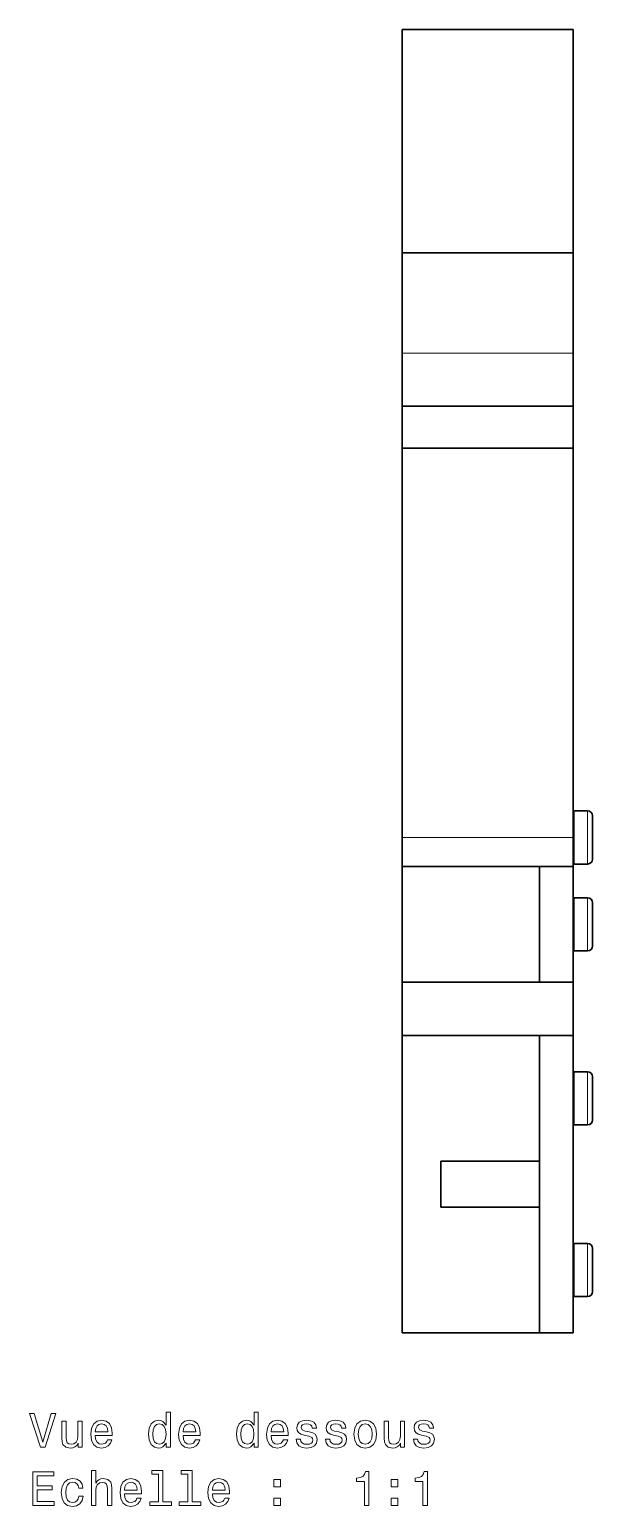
# Model space of a CAD drawing. Extents: x 155 to 1136, y 87 to 920.
# Drawn here: x 397.8 to 456.2, y 655.6 to 808.6 of the extents above; entities that cross this region are included whole.
import ezdxf

# ---------------------------------------------------------------- set-up
doc = ezdxf.new("R2010")
doc.units = 0

msp = doc.modelspace()

# ---------------------------------------------------------------- linework, layer by layer
at = {"color": 7, "lineweight": 35, "ltscale": 0.183327}
for p, q in [((436.46, 801.28), (436.46, 808.61)), ((454.16, 801.28), (454.16, 808.61))]:
    msp.add_line(p, q, dxfattribs=at)
at = {"color": 7, "lineweight": 35, "ltscale": 0.4425}
for p, q in [((454.16, 808.61), (436.46, 808.61)), ((454.16, 785.46), (436.46, 785.46)), ((454.16, 769.57), (436.46, 769.57)), ((454.16, 765.22), (436.46, 765.22))]:
    msp.add_line(p, q, dxfattribs=at)
at = {"color": 7, "lineweight": 35, "ltscale": 0.008858}
msp.add_line((454.16, 807.11), (454.16, 806.75), dxfattribs=at)
at = {"color": 7, "lineweight": 35, "ltscale": 0.163937}
msp.add_line((454.16, 800.25), (454.16, 806.81), dxfattribs=at)
at = {"color": 7, "lineweight": 35, "ltscale": 0.395404}
for p, q in [((436.46, 785.46), (436.46, 801.28)), ((454.16, 785.46), (454.16, 801.28))]:
    msp.add_line(p, q, dxfattribs=at)
at = {"color": 7, "lineweight": 35}
for p, q in [((454.16, 778.67), (454.16, 801.28)), ((436.46, 724.89), (436.46, 765.22)), ((454.16, 724.89), (454.16, 765.22)), ((454.16, 724.89), (454.16, 763.42)), ((454.16, 724.89), (454.16, 757.93)), ((436.46, 704.36), (436.46, 673.57))]:
    msp.add_line(p, q, dxfattribs=at)
at = {"color": 7, "lineweight": 35, "ltscale": 0.414789}
msp.add_line((454.16, 783.66), (454.16, 800.25), dxfattribs=at)
at = {"color": 7, "lineweight": 35, "ltscale": 0.048772}
msp.add_line((454.16, 787.41), (454.16, 785.46), dxfattribs=at)
at = {"color": 7, "lineweight": 35, "ltscale": 0.051294}
for p, q in [((436.46, 783.41), (436.46, 785.46)), ((454.16, 783.41), (454.16, 785.46))]:
    msp.add_line(p, q, dxfattribs=at)
at = {"color": 7, "lineweight": 35, "ltscale": 0.020132}
msp.add_line((454.16, 783.96), (454.16, 783.15), dxfattribs=at)
at = {"color": 7, "lineweight": 35, "ltscale": 0.041786}
msp.add_line((454.16, 781.99), (454.16, 783.66), dxfattribs=at)
at = {"color": 7, "lineweight": 35, "ltscale": 0.207903}
for p, q in [((436.46, 775.09), (436.46, 783.41)), ((454.16, 775.09), (454.16, 783.41))]:
    msp.add_line(p, q, dxfattribs=at)
at = {"color": 7, "lineweight": 35, "ltscale": 0.159724}
msp.add_line((454.16, 775.6), (454.16, 781.99), dxfattribs=at)
at = {"color": 7, "lineweight": 35, "ltscale": 0.008582}
msp.add_line((454.16, 778.32), (454.16, 778.67), dxfattribs=at)
at = {"color": 7, "lineweight": 35, "ltscale": 0.023354}
msp.add_line((454.16, 777.39), (454.16, 778.32), dxfattribs=at)
at = {"color": 7, "lineweight": 35, "ltscale": 0.009677}
msp.add_line((454.16, 777), (454.16, 777.39), dxfattribs=at)
at = {"color": 7, "lineweight": 35, "ltscale": 0.006898}
msp.add_line((454.16, 776.73), (454.16, 777), dxfattribs=at)
at = {"color": 7, "lineweight": 35, "ltscale": 0.022066}
msp.add_line((454.16, 775.84), (454.16, 776.73), dxfattribs=at)
at = {"color": 7, "lineweight": 35, "ltscale": 0.137933}
for p, q in [((436.46, 769.57), (436.46, 775.09)), ((454.16, 769.57), (454.16, 775.09))]:
    msp.add_line(p, q, dxfattribs=at)
at = {"color": 7, "lineweight": 13, "ltscale": 0.4425}
for p, q in [((454.16, 775.09), (436.46, 775.09)), ((454.16, 724.89), (436.46, 724.89))]:
    msp.add_line(p, q, dxfattribs=at)
at = {"color": 7, "lineweight": 35, "ltscale": 0.003084}
msp.add_line((454.16, 775.72), (454.16, 775.84), dxfattribs=at)
at = {"color": 7, "lineweight": 35, "ltscale": 0.06123}
msp.add_line((454.16, 773.27), (454.16, 775.72), dxfattribs=at)
at = {"color": 7, "lineweight": 35, "ltscale": 0.116969}
msp.add_line((454.16, 770.92), (454.16, 775.6), dxfattribs=at)
at = {"color": 7, "lineweight": 35, "ltscale": 0.013979}
msp.add_line((454.16, 772.71), (454.16, 773.27), dxfattribs=at)
at = {"color": 7, "lineweight": 35, "ltscale": 0.187549}
msp.add_line((454.16, 763.42), (454.16, 770.92), dxfattribs=at)
at = {"color": 7, "lineweight": 35, "ltscale": 0.310493}
msp.add_line((454.16, 757.93), (454.16, 770.35), dxfattribs=at)
at = {"color": 7, "lineweight": 35, "ltscale": 0.108899}
msp.add_line((436.46, 765.22), (436.46, 769.57), dxfattribs=at)
at = {"color": 7, "lineweight": 35, "ltscale": 0.1089}
msp.add_line((454.16, 765.22), (454.16, 769.57), dxfattribs=at)
at = {"color": 7, "lineweight": 35, "ltscale": 0.038953}
msp.add_line((454.16, 760.82), (454.16, 762.38), dxfattribs=at)
at = {"color": 7, "lineweight": 35, "ltscale": 0.054138}
msp.add_line((454.16, 758.65), (454.16, 760.82), dxfattribs=at)
at = {"color": 7, "lineweight": 35, "ltscale": 0.013316}
msp.add_line((454.16, 758.12), (454.16, 758.65), dxfattribs=at)
at = {"color": 7, "lineweight": 35, "ltscale": 0.004913}
msp.add_line((454.16, 757.92), (454.16, 758.12), dxfattribs=at)
at = {"color": 7, "lineweight": 35, "ltscale": 0.005421}
msp.add_line((454.16, 757.71), (454.16, 757.92), dxfattribs=at)
at = {"color": 7, "lineweight": 35, "ltscale": 0.069522}
msp.add_line((454.16, 735.59), (454.16, 738.37), dxfattribs=at)
at = {"color": 7, "lineweight": 35, "ltscale": 0.08748}
msp.add_line((454.16, 732.09), (454.16, 735.59), dxfattribs=at)
at = {"color": 7, "lineweight": 35, "ltscale": 0.179865}
msp.add_line((454.16, 724.89), (454.16, 732.09), dxfattribs=at)
at = {"color": 7, "lineweight": 35, "ltscale": 0.061053}
msp.add_line((454.16, 724.89), (454.16, 727.34), dxfattribs=at)
at = {"color": 7, "lineweight": 13, "ltscale": 0.101711}
for p, q in [((454.26, 723.58), (454.26, 727.64)), ((455.66, 723.58), (455.66, 727.64)), ((454.26, 714.58), (454.26, 718.64)), ((455.66, 714.58), (455.66, 718.64)), ((454.26, 696.54), (454.26, 700.61)), ((455.66, 696.54), (455.66, 700.61)), ((454.26, 678.75), (454.26, 682.82)), ((455.66, 678.75), (455.66, 682.82))]:
    msp.add_line(p, q, dxfattribs=at)
at = {"color": 7, "lineweight": 35, "ltscale": 0.034999}
for p, q in [((454.26, 727.64), (455.66, 727.64)), ((454.26, 722.14), (455.66, 722.14)), ((454.26, 718.64), (455.66, 718.64)), ((454.26, 713.14), (455.66, 713.14)), ((454.26, 700.61), (455.66, 700.61)), ((454.26, 695.11), (455.66, 695.11)), ((454.26, 682.82), (455.66, 682.82)), ((454.26, 677.32), (455.66, 677.32))]:
    msp.add_line(p, q, dxfattribs=at)
at = {"color": 7, "lineweight": 35, "ltscale": 0.083218}
for p, q in [((456.16, 723.82), (456.16, 727.14)), ((456.16, 696.78), (456.16, 700.11)), ((456.16, 678.99), (456.16, 682.32))]:
    msp.add_line(p, q, dxfattribs=at)
at = {"color": 7, "lineweight": 35, "ltscale": 0.075}
for p, q in [((436.46, 724.89), (436.46, 721.89)), ((454.16, 724.89), (454.16, 721.89)), ((454.16, 724.89), (454.16, 721.89))]:
    msp.add_line(p, q, dxfattribs=at)
at = {"color": 7, "lineweight": 35, "ltscale": 0.14384}
msp.add_line((454.16, 718.9), (454.16, 724.65), dxfattribs=at)
at = {"color": 7, "lineweight": 35, "ltscale": 0.073007}
msp.add_line((454.16, 719.77), (454.16, 722.69), dxfattribs=at)
at = {"color": 7, "lineweight": 13, "ltscale": 0.035789}
for p, q in [((454.26, 722.14), (454.26, 723.58)), ((455.66, 722.14), (455.66, 723.58)), ((454.26, 713.14), (454.26, 714.58)), ((455.66, 713.14), (455.66, 714.58)), ((454.26, 695.11), (454.26, 696.54)), ((455.66, 695.11), (455.66, 696.54)), ((454.26, 677.32), (454.26, 678.75)), ((455.66, 677.32), (455.66, 678.75))]:
    msp.add_line(p, q, dxfattribs=at)
at = {"color": 7, "lineweight": 35, "ltscale": 0.029282}
for p, q in [((456.16, 722.64), (456.16, 723.82)), ((456.16, 695.61), (456.16, 696.78)), ((456.16, 677.82), (456.16, 678.99))]:
    msp.add_line(p, q, dxfattribs=at)
at = {"color": 7, "lineweight": 35, "ltscale": 0.3}
for p, q in [((436.46, 721.89), (436.46, 709.89)), ((450.66, 721.89), (450.66, 709.89)), ((450.66, 721.89), (450.66, 709.89)), ((454.16, 721.89), (454.16, 709.89))]:
    msp.add_line(p, q, dxfattribs=at)
at = {"color": 7, "lineweight": 35, "ltscale": 0.355}
for p, q in [((450.66, 721.89), (436.46, 721.89)), ((450.66, 709.89), (436.46, 709.89)), ((450.66, 704.36), (436.46, 704.36)), ((450.66, 673.57), (436.46, 673.57))]:
    msp.add_line(p, q, dxfattribs=at)
at = {"color": 7, "lineweight": 35, "ltscale": 0.0875}
for p, q in [((450.66, 721.89), (454.16, 721.89)), ((450.66, 709.89), (454.16, 709.89)), ((450.66, 704.36), (454.16, 704.36)), ((450.66, 673.57), (454.16, 673.57))]:
    msp.add_line(p, q, dxfattribs=at)
at = {"color": 7, "lineweight": 35, "ltscale": 0.092387}
msp.add_line((454.16, 722.24), (454.16, 718.55), dxfattribs=at)
at = {"color": 7, "lineweight": 35, "ltscale": 0.069304}
msp.add_line((454.16, 718.55), (454.16, 721.32), dxfattribs=at)
at = {"color": 7, "lineweight": 35, "ltscale": 0.030641}
msp.add_line((454.16, 718.55), (454.16, 719.77), dxfattribs=at)
at = {"color": 7, "lineweight": 35, "ltscale": 0.008772}
msp.add_line((454.16, 718.55), (454.16, 718.9), dxfattribs=at)
at = {"color": 7, "lineweight": 35, "ltscale": 0.098012}
for p, q in [((454.16, 714.62), (454.16, 718.54)), ((454.16, 696.59), (454.16, 700.51)), ((454.16, 678.8), (454.16, 682.72))]:
    msp.add_line(p, q, dxfattribs=at)
at = {"color": 7, "lineweight": 35, "ltscale": 0.083217}
msp.add_line((456.16, 714.82), (456.16, 718.14), dxfattribs=at)
at = {"color": 7, "lineweight": 35, "ltscale": 0.029283}
msp.add_line((456.16, 713.64), (456.16, 714.82), dxfattribs=at)
at = {"color": 7, "lineweight": 35, "ltscale": 0.034489}
for p, q in [((454.16, 713.24), (454.16, 714.62)), ((454.16, 677.42), (454.16, 678.8))]:
    msp.add_line(p, q, dxfattribs=at)
at = {"color": 7, "lineweight": 35, "ltscale": 0.318153}
msp.add_line((454.16, 713.24), (454.16, 700.51), dxfattribs=at)
at = {"color": 7, "lineweight": 35, "ltscale": 0.318124}
msp.add_line((454.16, 700.52), (454.16, 713.24), dxfattribs=at)
at = {"color": 7, "lineweight": 35, "ltscale": 0.053464}
msp.add_line((454.16, 711.11), (454.16, 713.24), dxfattribs=at)
at = {"color": 7, "lineweight": 35, "ltscale": 0.191283}
msp.add_line((454.16, 712.01), (454.16, 704.36), dxfattribs=at)
at = {"color": 7, "lineweight": 35, "ltscale": 0.013419}
msp.add_line((454.16, 710.57), (454.16, 711.11), dxfattribs=at)
at = {"color": 7, "lineweight": 35, "ltscale": 0.138286}
msp.add_line((436.46, 704.36), (436.46, 709.89), dxfattribs=at)
at = {"color": 7, "lineweight": 35, "ltscale": 0.325}
for p, q in [((450.66, 691.36), (450.66, 704.36)), ((450.66, 691.36), (450.66, 704.36)), ((454.16, 691.36), (454.16, 704.36)), ((450.66, 686.57), (450.66, 673.57)), ((450.66, 673.57), (450.66, 686.57)), ((454.16, 673.57), (454.16, 686.57))]:
    msp.add_line(p, q, dxfattribs=at)
at = {"color": 7, "lineweight": 35, "ltscale": 0.034488}
msp.add_line((454.16, 695.21), (454.16, 696.59), dxfattribs=at)
at = {"color": 7, "lineweight": 35, "ltscale": 0.228542}
msp.add_line((454.16, 695.21), (454.16, 686.07), dxfattribs=at)
at = {"color": 7, "lineweight": 35, "ltscale": 0.046249}
msp.add_line((454.16, 693.36), (454.16, 695.21), dxfattribs=at)
at = {"color": 7, "lineweight": 35, "ltscale": 0.0375}
for p, q in [((454.16, 693.36), (454.16, 691.86)), ((454.16, 684.57), (454.16, 686.07))]:
    msp.add_line(p, q, dxfattribs=at)
at = {"color": 7, "lineweight": 35, "ltscale": 0.119795}
for p, q in [((440.46, 686.57), (440.46, 691.36)), ((450.66, 686.57), (450.66, 691.36)), ((454.16, 686.57), (454.16, 691.36))]:
    msp.add_line(p, q, dxfattribs=at)
at = {"color": 7, "lineweight": 35, "ltscale": 0.255}
for p, q in [((450.66, 691.36), (440.46, 691.36)), ((450.66, 686.57), (440.46, 686.57))]:
    msp.add_line(p, q, dxfattribs=at)
at = {"color": 7, "lineweight": 13}
for points in [[(400.1, 665.22), (399.23, 662.24), (398.32, 665.22), (397.85, 665.22), (398.97, 661.71), (399.48, 661.71), (400.58, 665.22)], [(403.31, 664.42), (402.86, 664.42), (402.86, 662.86), (402.81, 662.5), (402.67, 662.23), (402.44, 662.07), (402.14, 662.02), (401.9, 662.06), (401.75, 662.18), (401.67, 662.39), (401.65, 662.68), (401.65, 664.42), (401.2, 664.42), (401.2, 662.64), (401.22, 662.28), (401.31, 661.99), (401.61, 661.71), (402.08, 661.62), (402.33, 661.65), (402.55, 661.74), (402.73, 661.9), (402.88, 662.13), (402.88, 661.71), (403.31, 661.71)], [(404.64, 662.94), (406.42, 662.94), (406.42, 663.15), (406.34, 663.73), (406.12, 664.16), (405.77, 664.42), (405.3, 664.52), (404.84, 664.42), (404.49, 664.14), (404.26, 663.68), (404.18, 663.07), (404.26, 662.45), (404.48, 662), (404.83, 661.71), (405.28, 661.62), (405.68, 661.68), (406, 661.86), (406.24, 662.13), (406.37, 662.49), (405.93, 662.49), (405.84, 662.29), (405.71, 662.14), (405.34, 662.02), (405.05, 662.07), (404.84, 662.25), (404.69, 662.54), (404.64, 662.92)], [(411.99, 662.13), (411.99, 661.71), (412.44, 661.71), (412.44, 665.34), (412, 665.34), (412, 664.01), (411.66, 664.39), (411.45, 664.48), (411.21, 664.52), (410.79, 664.42), (410.45, 664.14), (410.24, 663.68), (410.16, 663.07), (410.24, 662.46), (410.45, 662), (410.79, 661.71), (411.21, 661.62), (411.45, 661.65), (411.66, 661.74)], [(413.75, 662.94), (415.53, 662.94), (415.53, 663.15), (415.45, 663.73), (415.23, 664.16), (414.88, 664.42), (414.41, 664.52), (413.95, 664.42), (413.6, 664.14), (413.37, 663.68), (413.29, 663.07), (413.36, 662.45), (413.59, 662), (413.94, 661.71), (414.39, 661.62), (414.79, 661.68), (415.11, 661.86), (415.35, 662.13), (415.48, 662.49), (415.04, 662.49), (414.95, 662.29), (414.82, 662.14), (414.45, 662.02), (414.16, 662.07), (413.94, 662.25), (413.8, 662.54), (413.75, 662.92)], [(421.1, 662.13), (421.1, 661.71), (421.54, 661.71), (421.54, 665.34), (421.1, 665.34), (421.1, 664.01), (420.77, 664.39), (420.56, 664.48), (420.32, 664.52), (419.89, 664.42), (419.56, 664.14), (419.34, 663.68), (419.27, 663.07), (419.34, 662.46), (419.56, 662), (419.89, 661.71), (420.32, 661.62), (420.56, 661.65), (420.77, 661.74)], [(422.86, 662.94), (424.63, 662.94), (424.64, 663.15), (424.56, 663.73), (424.34, 664.16), (423.98, 664.42), (423.52, 664.52), (423.06, 664.42), (422.7, 664.14), (422.48, 663.68), (422.4, 663.07), (422.47, 662.45), (422.7, 662), (423.05, 661.71), (423.5, 661.62), (423.89, 661.68), (424.22, 661.86), (424.45, 662.13), (424.59, 662.49), (424.15, 662.49), (424.06, 662.29), (423.93, 662.14), (423.56, 662.02), (423.27, 662.07), (423.05, 662.25), (422.91, 662.54), (422.86, 662.92)], [(426.83, 663.29), (426.4, 663.39), (426.09, 663.51), (425.98, 663.75), (426.01, 663.91), (426.12, 664.03), (426.29, 664.11), (426.54, 664.14), (426.77, 664.11), (426.96, 664.02), (427.08, 663.88), (427.13, 663.7), (427.56, 663.7), (427.56, 663.71), (427.49, 664.04), (427.28, 664.3), (426.96, 664.46), (426.54, 664.52), (426.11, 664.46), (425.79, 664.29), (425.6, 664.04), (425.54, 663.73), (425.58, 663.43), (425.72, 663.22), (425.96, 663.07), (426.29, 662.96), (426.79, 662.84), (427.09, 662.71), (427.17, 662.61), (427.2, 662.46), (427.16, 662.27), (427.04, 662.13), (426.84, 662.04), (426.58, 662.01), (426.3, 662.04), (426.1, 662.15), (425.96, 662.32), (425.91, 662.56), (425.48, 662.56), (425.55, 662.15), (425.75, 661.86), (426.08, 661.68), (426.54, 661.62), (427.01, 661.68), (427.36, 661.86), (427.57, 662.14), (427.65, 662.51), (427.59, 662.83), (427.43, 663.05), (427.18, 663.19)], [(429.87, 663.29), (429.44, 663.39), (429.12, 663.51), (429.02, 663.75), (429.05, 663.91), (429.15, 664.03), (429.33, 664.11), (429.57, 664.14), (429.81, 664.11), (430, 664.02), (430.12, 663.88), (430.17, 663.7), (430.6, 663.7), (430.6, 663.71), (430.53, 664.04), (430.32, 664.3), (430, 664.46), (429.57, 664.52), (429.14, 664.46), (428.83, 664.29), (428.63, 664.04), (428.57, 663.73), (428.62, 663.43), (428.76, 663.22), (428.99, 663.07), (429.33, 662.96), (429.82, 662.84), (430.13, 662.71), (430.21, 662.61), (430.24, 662.46), (430.19, 662.27), (430.07, 662.13), (429.87, 662.04), (429.61, 662.01), (429.34, 662.04), (429.13, 662.15), (429, 662.32), (428.94, 662.56), (428.51, 662.56), (428.58, 662.15), (428.79, 661.86), (429.12, 661.68), (429.57, 661.62), (430.05, 661.68), (430.39, 661.86), (430.61, 662.14), (430.68, 662.51), (430.63, 662.83), (430.47, 663.05), (430.21, 663.19)], [(431.45, 663.07), (431.53, 662.45), (431.76, 662), (432.13, 661.71), (432.62, 661.62), (433.11, 661.71), (433.48, 661.99), (433.71, 662.45), (433.8, 663.07), (433.71, 663.68), (433.48, 664.14), (433.11, 664.42), (432.62, 664.52), (432.13, 664.42), (431.76, 664.14), (431.53, 663.68)], [(436.7, 664.42), (436.26, 664.42), (436.26, 662.86), (436.21, 662.5), (436.06, 662.23), (435.84, 662.07), (435.54, 662.02), (435.3, 662.06), (435.15, 662.18), (435.06, 662.39), (435.04, 662.68), (435.04, 664.42), (434.6, 664.42), (434.6, 662.64), (434.62, 662.28), (434.71, 661.99), (435, 661.71), (435.47, 661.62), (435.72, 661.65), (435.94, 661.74), (436.13, 661.9), (436.28, 662.13), (436.28, 661.71), (436.7, 661.71)], [(438.98, 663.29), (438.55, 663.39), (438.23, 663.51), (438.13, 663.75), (438.16, 663.91), (438.26, 664.03), (438.43, 664.11), (438.68, 664.14), (438.92, 664.11), (439.1, 664.02), (439.22, 663.88), (439.28, 663.7), (439.71, 663.7), (439.71, 663.71), (439.63, 664.04), (439.43, 664.3), (439.1, 664.46), (438.68, 664.52), (438.25, 664.46), (437.94, 664.29), (437.74, 664.04), (437.68, 663.73), (437.73, 663.43), (437.87, 663.22), (438.1, 663.07), (438.44, 662.96), (438.93, 662.84), (439.23, 662.71), (439.32, 662.61), (439.35, 662.46), (439.3, 662.27), (439.18, 662.13), (438.98, 662.04), (438.72, 662.01), (438.44, 662.04), (438.24, 662.15), (438.11, 662.32), (438.05, 662.56), (437.62, 662.56), (437.69, 662.15), (437.9, 661.86), (438.23, 661.68), (438.68, 661.62), (439.15, 661.68), (439.5, 661.86), (439.71, 662.14), (439.79, 662.51), (439.73, 662.83), (439.58, 663.05), (439.32, 663.19)], [(404.64, 663.31), (404.7, 663.66), (404.84, 663.92), (405.04, 664.07), (405.31, 664.13), (405.58, 664.07), (405.79, 663.92), (405.91, 663.66), (405.96, 663.31)], [(411.29, 664.12), (411.58, 664.05), (411.8, 663.85), (411.94, 663.53), (411.99, 663.07), (411.94, 662.61), (411.8, 662.28), (411.58, 662.08), (411.29, 662.02), (411.01, 662.08), (410.8, 662.28), (410.66, 662.62), (410.61, 663.07), (410.66, 663.52), (410.8, 663.85), (411.01, 664.05)], [(413.75, 663.31), (413.81, 663.66), (413.94, 663.92), (414.15, 664.07), (414.42, 664.13), (414.69, 664.07), (414.9, 663.92), (415.02, 663.66), (415.07, 663.31)], [(420.4, 664.12), (420.69, 664.05), (420.91, 663.85), (421.04, 663.53), (421.09, 663.07), (421.04, 662.61), (420.91, 662.28), (420.69, 662.08), (420.4, 662.02), (420.12, 662.08), (419.91, 662.28), (419.77, 662.62), (419.72, 663.07), (419.77, 663.52), (419.91, 663.85), (420.12, 664.05)], [(422.86, 663.31), (422.92, 663.66), (423.05, 663.92), (423.26, 664.07), (423.53, 664.13), (423.8, 664.07), (424, 663.92), (424.13, 663.66), (424.18, 663.31)], [(431.9, 663.07), (431.95, 663.53), (432.09, 663.85), (432.32, 664.05), (432.62, 664.13), (432.93, 664.05), (433.15, 663.86), (433.29, 663.53), (433.34, 663.07), (433.29, 662.61), (433.15, 662.28), (432.93, 662.08), (432.62, 662.01), (432.32, 662.08), (432.09, 662.28), (431.95, 662.61)], [(398.17, 655.67), (400.39, 655.67), (400.39, 656.09), (398.63, 656.09), (398.63, 657.28), (400.2, 657.28), (400.2, 657.7), (398.63, 657.7), (398.63, 658.74), (400.35, 658.74), (400.35, 659.17), (398.17, 659.17)], [(402.94, 657.48), (403.38, 657.48), (403.29, 657.88), (403.08, 658.2), (402.74, 658.4), (402.3, 658.47), (401.81, 658.37), (401.45, 658.09), (401.21, 657.63), (401.13, 657.01), (401.21, 656.4), (401.44, 655.95), (401.79, 655.67), (402.28, 655.57), (402.72, 655.65), (403.05, 655.86), (403.29, 656.19), (403.39, 656.64), (402.96, 656.64), (402.89, 656.35), (402.75, 656.14), (402.55, 656.01), (402.3, 655.97), (401.99, 656.04), (401.77, 656.24), (401.63, 656.57), (401.59, 657.03), (401.63, 657.48), (401.77, 657.81), (402, 658.01), (402.3, 658.08), (402.56, 658.04), (402.76, 657.92), (402.89, 657.73)], [(404.26, 655.67), (404.7, 655.67), (404.7, 657.23), (404.74, 657.59), (404.89, 657.85), (405.12, 658.01), (405.42, 658.07), (405.66, 658.02), (405.81, 657.89), (405.89, 657.66), (405.91, 657.36), (405.91, 655.67), (406.36, 655.67), (406.36, 657.45), (406.34, 657.81), (406.25, 658.1), (405.95, 658.38), (405.49, 658.47), (405.23, 658.44), (405.02, 658.34), (404.84, 658.19), (404.7, 657.98), (404.7, 659.29), (404.26, 659.29)], [(407.68, 656.89), (409.45, 656.89), (409.46, 657.1), (409.38, 657.68), (409.16, 658.11), (408.8, 658.38), (408.34, 658.47), (407.88, 658.37), (407.52, 658.09), (407.3, 657.63), (407.22, 657.02), (407.29, 656.4), (407.52, 655.95), (407.87, 655.67), (408.32, 655.57), (408.71, 655.64), (409.04, 655.81), (409.27, 656.08), (409.41, 656.44), (408.97, 656.44), (408.88, 656.24), (408.75, 656.09), (408.38, 655.97), (408.09, 656.03), (407.87, 656.2), (407.73, 656.49), (407.68, 656.88)], [(407.68, 657.27), (407.73, 657.61), (407.87, 657.87), (408.08, 658.03), (408.35, 658.08), (408.62, 658.03), (408.82, 657.87), (408.95, 657.61), (409, 657.27)], [(411.21, 658.92), (411.21, 656.04), (410.3, 656.04), (410.3, 655.67), (412.56, 655.67), (412.56, 656.04), (411.65, 656.04), (411.65, 659.29), (410.51, 659.29), (410.51, 658.92)], [(414.25, 658.92), (414.25, 656.04), (413.33, 656.04), (413.33, 655.67), (415.6, 655.67), (415.6, 656.04), (414.69, 656.04), (414.69, 659.29), (413.55, 659.29), (413.55, 658.92)], [(416.79, 656.89), (418.56, 656.89), (418.57, 657.1), (418.49, 657.68), (418.27, 658.11), (417.91, 658.38), (417.44, 658.47), (416.98, 658.37), (416.63, 658.09), (416.4, 657.63), (416.32, 657.02), (416.4, 656.4), (416.63, 655.95), (416.97, 655.67), (417.43, 655.57), (417.82, 655.64), (418.14, 655.81), (418.38, 656.08), (418.52, 656.44), (418.08, 656.44), (417.99, 656.24), (417.86, 656.09), (417.48, 655.97), (417.2, 656.03), (416.98, 656.2), (416.84, 656.49), (416.79, 656.88)], [(416.79, 657.27), (416.84, 657.61), (416.98, 657.87), (417.19, 658.03), (417.46, 658.08), (417.73, 658.03), (417.93, 657.87), (418.06, 657.61), (418.1, 657.27)], [(423.17, 657.62), (423.86, 657.62), (423.86, 658.38), (423.17, 658.38)], [(432.53, 655.67), (432.99, 655.67), (432.99, 659.19), (432.65, 659.19), (432.56, 658.89), (432.38, 658.68), (432.1, 658.56), (431.72, 658.52), (431.72, 658.16), (432.53, 658.16)], [(435.31, 657.62), (436.01, 657.62), (436.01, 658.38), (435.31, 658.38)], [(438.6, 655.67), (439.06, 655.67), (439.06, 659.19), (438.72, 659.19), (438.63, 658.89), (438.45, 658.68), (438.17, 658.56), (437.79, 658.52), (437.79, 658.16), (438.6, 658.16)], [(423.17, 655.67), (423.86, 655.67), (423.86, 656.42), (423.17, 656.42)], [(435.31, 655.67), (436.01, 655.67), (436.01, 656.42), (435.31, 656.42)]]:
    msp.add_lwpolyline(points, close=True, dxfattribs=at)
at = {"color": 7, "lineweight": 35}
for centre, radius, start, end in [((454.26, 727.54), 0.1, 90.0336, 179.9664), ((455.66, 727.14), 0.5, 0, 90), ((455.66, 722.64), 0.5, 270, 360), ((454.26, 722.24), 0.1, 180.0336, 269.9664), ((454.26, 718.54), 0.1, 90.0336, 179.9664), ((455.66, 718.14), 0.5, 0, 90), ((454.26, 713.24), 0.1, 180.0336, 269.9664), ((455.66, 713.64), 0.5, 270, 360), ((454.26, 700.51), 0.1, 90.0336, 179.9664), ((455.66, 700.11), 0.5, 0, 90), ((454.26, 695.21), 0.1, 180.0336, 269.9664), ((455.66, 695.61), 0.5, 270, 360), ((454.26, 682.72), 0.1, 90.0336, 179.9664), ((455.66, 682.32), 0.5, 0, 90), ((454.26, 677.42), 0.1, 180.0336, 269.9664), ((455.66, 677.82), 0.5, 270, 360)]:
    msp.add_arc(centre, radius, start, end, dxfattribs=at)

doc.saveas('drawing.dxf')
